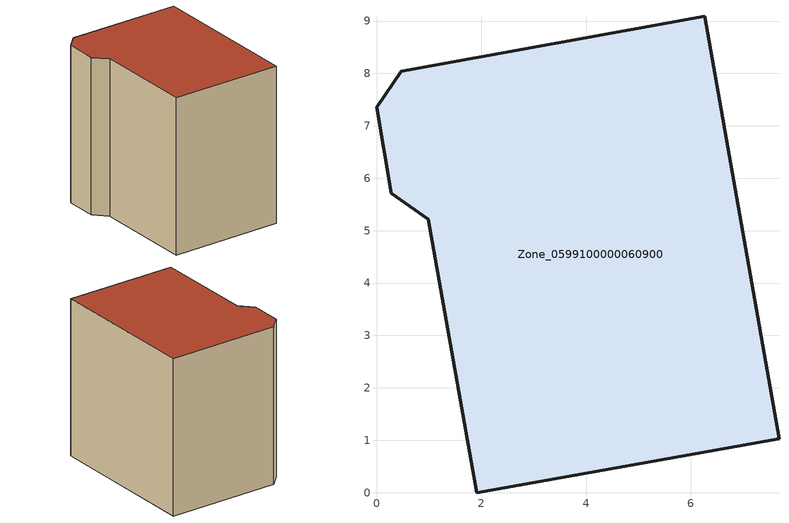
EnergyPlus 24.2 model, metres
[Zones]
Zone_0599100000060900
 floor ground (C_G): 6.26,9.09 7.68,1.03 1.91,0 0.99,5.22 0.28,5.71 0,7.35 0.47,8.04 z0
 wall outside (C_F): 0.47,8.04 0,7.35 0.28,5.71 0.99,5.22 1.91,0 7.68,1.03 6.26,9.09 0.47,8.04 z0:8.2
 roof outside (C_R): 6.26,9.09 0.47,8.04 0,7.35 0.28,5.71 0.99,5.22 1.91,0 7.68,1.03 z8.2
[BUILDING]
Pand.0599100000060900: North Axis=0; Terrain=City; Loads Convergence Tolerance Value=0.04; Temperature Convergence Tolerance Value=0.4; Solar Distribution=FullExterior; Maximum Number of Warmup Days=25; Minimum Number of Warmup Days=1
[Site:Location]
Rotterdam.The.Hague.AP_ZH_NLD Design_Conditions: Latitude=51.96; Longitude=4.45; Time Zone=1; Elevation=-4.5
[SITE:GROUNDTEMPERATURE:BUILDINGSURFACE]
18, 18, 18, 18, 18, 18, 18, 18, 18, 18, 18, 18
[MATERIAL] Thermal Absorptance=0.9; Solar Absorptance=0.7; Visible Absorptance=0.7
Name | Roughness | Thickness | Conductivity | Density | Specific Heat
G.TC.1946 | MediumSmooth | 0.15 | 1 | 540 | 1210
F.TC.1946 | Rough | 0.3 | 0.857143 | 1920 | 840
R.TC.1946 | MediumRough | 0.2 | 0.909091 | 1500 | 1000
[CONSTRUCTION]
C_G: G.TC.1946
C_F: F.TC.1946
C_R: R.TC.1946
[ZONE]
Zone_0599100000060900: Type=1; Multiplier=1; Ceiling Height=Autocalculate; Volume=Autocalculate; Floor Area=autocalculate; Part of Total Floor Area=Yes
[ZONEINFILTRATION:DESIGNFLOWRATE]
Infil_Zone_0599100000060900: Zone or ZoneList or Space or SpaceList=Zone_0599100000060900; Schedule=AlwaysOn; Design Flow Rate Calculation Method=Flow/Area; Flow Rate per Floor Area=0.003; Constant Term Coefficient=1; Temperature Term Coefficient=0; Velocity Term Coefficient=0; Velocity Squared Term Coefficient=0
[HVACTEMPLATE:ZONE:IDEALLOADSAIRSYSTEM]
Zone_0599100000060900: Maximum Heating Supply Air Temperature=50; Minimum Cooling Supply Air Temperature=13; Maximum Heating Supply Air Humidity Ratio=0.0156; Minimum Cooling Supply Air Humidity Ratio=0.0077; Heating Limit=NoLimit; Cooling Limit=NoLimit; Dehumidification Control Type=ConstantSensibleHeatRatio; Cooling Sensible Heat Ratio=0.7; Dehumidification Setpoint=60; Humidification Control Type=None; Humidification Setpoint=30; Outdoor Air Method=None; Outdoor Air Flow Rate per Person=0.00944; Outdoor Air Flow Rate per Zone Floor Area=0; Outdoor Air Flow Rate per Zone=0; Demand Controlled Ventilation Type=None; Outdoor Air Economizer Type=NoEconomizer; Heat Recovery Type=None; Sensible Heat Recovery Effectiveness=0.7; Latent Heat Recovery Effectiveness=0.65
[ZONECONTROL:THERMOSTAT]
ThermostatControl_Zone_0599100000060900: Zone or ZoneList=Zone_0599100000060900; Control Type Schedule=DualSetpointControlType; Control 1=Thermostat_Zone_0599100000060900; Temperature Difference Between Cutout And Setpoint=0
[THERMOSTATSETPOINT:DUALSETPOINT]
Thermostat_Zone_0599100000060900: Heating Setpoint Temperature Schedule=HeatingSetpoint_Zone_0599100000060900; Cooling Setpoint Temperature Schedule=CoolingSetpoint_Zone_0599100000060900
[SCHEDULE:COMPACT]
HeatingSetpoint_Zone_0599100000060900: Through: 12/31, For: AllDays, Until: 24:00, 21
CoolingSetpoint_Zone_0599100000060900: Through: 12/31, For: AllDays, Until: 24:00, 24
DualSetpointControlType: Through: 12/31, For: AllDays, Until: 24:00, 4
AlwaysOn: Through: 12/31, For: AllDays, Until: 24:00, 1
